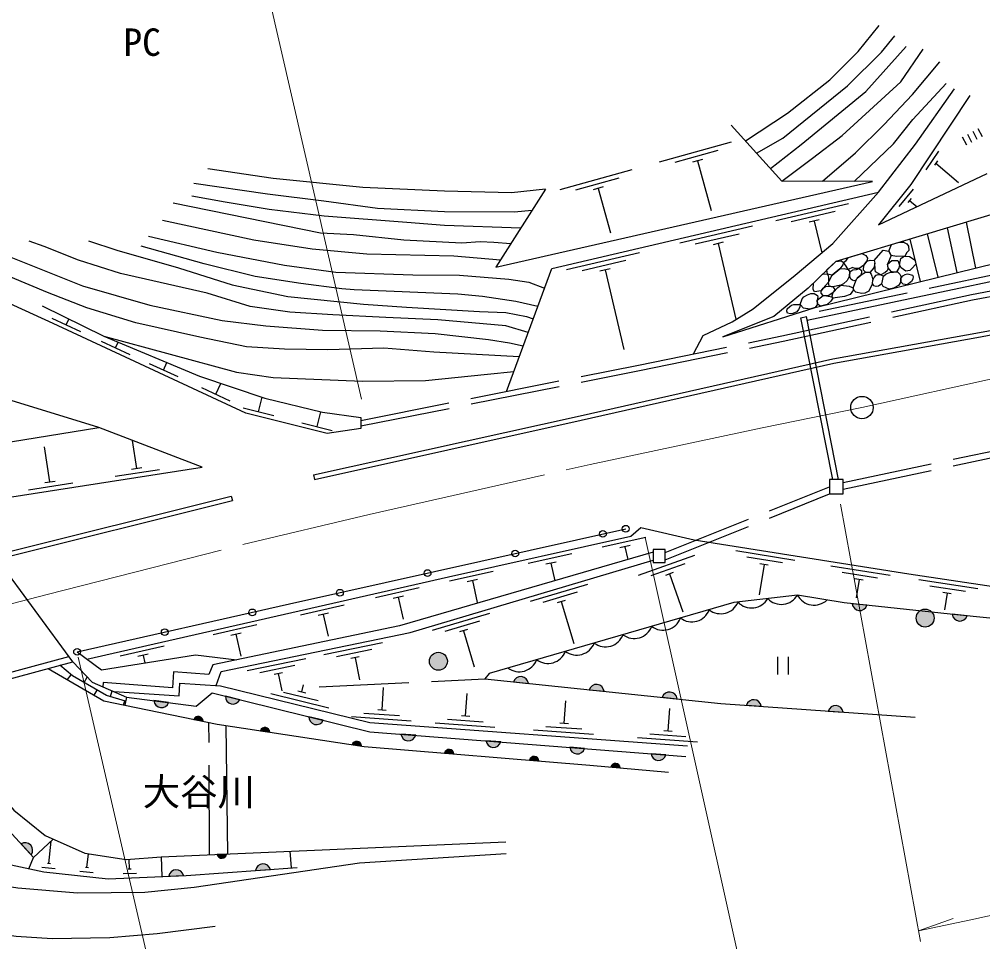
# Model space of a CAD drawing. Units: millimetres at full size, sheet at 1:1000; details may follow other scales. Extents: x 40000 to 680000, y 20000 to 380000.
# Drawn here: x 393739 to 458100, y 260766 to 322402 of the extents above; entities that cross this region are included whole.
import ezdxf
from ezdxf.enums import TextEntityAlignment as Align

# ---------------------------------------------------------------- set-up
doc = ezdxf.new("R2010")
doc.units = ezdxf.units.MM
doc.header["$LTSCALE"] = 1000
doc.linetypes.add('CHAIN', pattern=[18.5, 12, -1.5, 3.5, -1.5])
doc.linetypes.add('DASHED', pattern=[7.5, 6, -1.5])
for name, color, linetype, lineweight in [('M-BGD', 7, 'Continuous', 25), ('M-BMK', 2, 'CHAIN', 13), ('M-BMK-SRVR', 3, 'Continuous', 25), ('M-STR-HTXT', 7, 'Continuous', 13), ('M-STR-STR1', 1, 'Continuous', 25)]:
    doc.layers.add(name, color=color, linetype=linetype, lineweight=lineweight)
doc.layers.add('M-BMK-HTXT', color=7, linetype='Continuous')
doc.styles.add('ＭＳ ゴシック', font='')
doc.styles.get('ＭＳ ゴシック').set_extended_font_data('MS Gothic')

msp = doc.modelspace()

# ---------------------------------------------------------------- hatches: boundary and pattern name
at = {"layer": 'M-BGD'}
for points in [[(450367, 283249, -0.82183), (449382, 283353)], [(454852, 282390, -1), (453652, 282390, -0.41421), (454252, 282990, -0.41421)], [(457049, 282549, -0.82183), (456063, 282649)], [(422335, 279504, -1), (421135, 279504, -0.41421), (421735, 280104, -0.41421)], [(426761, 278127, -0.82183), (427746, 278025)], [(431815, 277603, -0.82183), (432800, 277500)], [(436694, 277097, -0.82183), (437679, 276994)], [(403717, 276748, -0.82183), (402735, 276876)], [(408467, 276938, -0.82183), (407505, 277175)], [(442318, 276568, -0.82183), (443306, 276498)], [(447780, 276177, -0.82183), (448768, 276106)], [(405401, 275620), (406014, 275494, 0.84072)], [(414046, 275568, -0.82183), (413084, 275804)], [(410473, 274770), (409855, 274863, -0.84072)], [(420223, 274562, -0.82183), (419236, 274639)], [(425905, 274117, -0.82183), (424917, 274194)], [(416593, 273846), (415974, 273939, -0.84072)], [(422152, 273375), (422776, 273323, 0.84072)], [(431497, 273679, -0.82183), (430510, 273756)], [(428451, 272855), (427827, 272906, -0.84072)], [(436928, 273253, -0.82183), (435940, 273331)], [(433262, 272446), (433885, 272390, 0.84072)], [(393866, 267304, -0.82183), (394537, 266575)], [(407585, 266621), (406960, 266594, 0.84072)], [(409525, 265528, -0.82183), (410513, 265599)], [(403729, 265147, -0.82183), (404719, 265189)]]:
    msp.add_hatch(color=256, dxfattribs=at).paths.add_polyline_path(points)

# ---------------------------------------------------------------- linework, layer by layer
for p, q in [((457077, 314730), (457360, 314201)), ((457429, 314919), (457713, 314390)), ((457782, 315108), (458065, 314579)), ((441294, 314193), (436477, 312853)), ((456724, 314541), (457007, 314012)), ((440411, 313636), (437521, 312832)), ((455134, 313588), (454308, 312335)), ((439384, 313039), (438709, 312851)), ((439046, 312945), (439968, 309631)), ((455068, 312942), (454875, 312650)), ((454971, 312796), (456489, 311495)), ((434666, 312350), (429849, 311010)), ((433783, 311793), (430893, 310989)), ((432755, 311195), (432081, 311008)), ((432418, 311102), (433243, 308136)), ((453447, 311057), (452506, 309888)), ((453320, 310421), (453100, 310148)), ((453210, 310284), (453712, 309880)), ((449139, 310076), (444270, 308936)), ((448233, 309556), (445312, 308872)), ((447182, 309001), (446500, 308842)), ((442725, 308574), (437856, 307434)), ((446841, 308922), (447341, 306786)), ((455717, 308461), (456375, 305478)), ((456993, 308845), (457607, 305780)), ((441819, 308054), (438898, 307370)), ((453231, 307714), (453927, 304877)), ((454382, 308060), (455094, 305163)), ((440768, 307500), (440086, 307340)), ((440427, 307420), (441613, 302354)), ((435169, 306805), (430300, 305665)), ((434263, 306285), (431342, 305601)), ((433212, 305731), (432531, 305571)), ((432871, 305651), (434117, 300331)), ((457894, 301477), (467854, 303347)), ((445955, 302458), (446328, 302532)), ((448470, 291655), (446328, 302532)), ((457948, 301182), (467909, 303053)), ((395919, 302433), (397823, 301548)), ((396871, 301990), (397049, 302374)), ((448083, 291655), (445955, 302458)), ((448092, 299724), (457894, 301477)), ((399215, 300900), (401119, 300014)), ((400167, 300457), (400336, 300821)), ((448151, 299430), (457948, 301182)), ((402421, 299409), (404325, 298523)), ((403373, 298966), (403604, 299461)), ((431211, 295908), (448092, 299724)), ((431276, 295616), (448151, 299430)), ((406861, 297344), (407201, 298076)), ((405908, 297787), (407813, 296901)), ((409719, 296173), (409963, 297147)), ((408700, 296429), (410737, 295918)), ((413629, 295192), (413875, 296172)), ((412611, 295447), (414648, 294936)), ((413392, 291952), (431211, 295908)), ((413457, 291659), (431276, 295616)), ((401584, 292395), (401295, 294257)), ((395782, 291494), (395418, 293837)), ((400148, 291868), (403112, 292329)), ((401238, 292341), (401930, 292449)), ((413392, 291952), (413457, 291659)), ((394346, 290967), (397310, 291428)), ((395436, 291440), (396128, 291547)), ((382754, 284278), (407903, 290534)), ((407903, 290534), (407976, 290243)), ((382831, 283988), (407976, 290243)), ((435601, 287778), (432672, 287128)), ((434543, 287236), (433860, 287084)), ((434202, 287160), (434393, 286300)), ((430654, 286680), (427726, 286029)), ((438850, 286573), (435080, 285238)), ((445557, 286249), (441607, 286880)), ((444720, 286079), (442350, 286458)), ((429597, 286138), (428913, 285986)), ((429255, 286062), (429517, 284882)), ((438196, 286023), (435934, 285223)), ((443488, 285972), (443165, 283950)), ((443764, 285928), (443211, 286016)), ((451906, 285236), (447956, 285866)), ((425406, 285514), (422477, 284864)), ((437429, 285434), (436901, 285247)), ((437165, 285340), (438063, 282805)), ((451069, 285066), (448699, 285444)), ((424348, 284972), (423665, 284820)), ((424007, 284896), (424332, 283432)), ((431693, 284638), (427859, 283497)), ((450113, 284914), (449560, 285003)), ((449837, 284959), (449644, 283752)), ((457782, 284348), (453826, 284937)), ((456947, 284169), (454573, 284522)), ((420454, 284403), (417529, 283737)), ((419399, 283855), (418717, 283700)), ((431012, 284123), (428712, 283438)), ((455993, 284008), (455439, 284090)), ((455716, 284049), (455550, 282936)), ((415446, 283263), (412520, 282597)), ((419058, 283778), (419391, 282315)), ((430216, 283573), (429679, 283413)), ((429947, 283493), (430779, 280698)), ((450367, 283249), (449382, 283353)), ((414391, 282715), (413708, 282560)), ((414050, 282638), (414383, 281175)), ((425159, 282693), (421325, 281552)), ((457049, 282549), (456063, 282649)), ((409612, 281935), (406687, 281269)), ((424478, 282178), (422177, 281493)), ((408557, 281387), (407875, 281232)), ((408216, 281309), (408549, 279847)), ((423682, 281628), (423145, 281468)), ((423413, 281548), (424134, 279126)), ((418004, 280738), (414087, 279927)), ((403407, 280522), (400482, 279856)), ((402352, 279974), (401670, 279819)), ((417282, 280282), (414932, 279795)), ((402011, 279897), (402125, 279395)), ((412876, 279676), (408959, 278866)), ((416442, 279801), (415893, 279688)), ((416167, 279745), (416471, 278276)), ((444397, 279794), (444397, 278620)), ((445097, 279794), (445097, 278620)), ((412154, 279220), (409804, 278734)), ((411314, 278740), (410765, 278627)), ((411039, 278683), (411278, 277532)), ((396950, 278282), (397215, 278601)), ((398070, 278085), (398283, 278453)), ((426761, 278127), (427746, 278025)), ((398735, 277237), (398936, 277585)), ((399828, 277145), (399944, 277532)), ((411382, 277451), (413713, 276879)), ((412347, 277523), (412891, 277390)), ((412619, 277456), (412735, 277927)), ((417971, 276260), (418081, 277756)), ((431815, 277603), (432800, 277500)), ((400704, 276584), (400786, 276859)), ((403717, 276748), (402735, 276876)), ((408467, 276938), (407505, 277175)), ((410534, 277351), (414418, 276397)), ((423554, 275852), (423664, 277348)), ((430138, 275370), (430248, 276866)), ((436694, 277097), (437679, 276994)), ((417692, 276280), (418251, 276240)), ((437085, 274862), (437194, 276358)), ((442318, 276568), (443306, 276498)), ((447780, 276177), (448768, 276106)), ((405401, 275620), (406014, 275494)), ((414046, 275568), (413084, 275804)), ((415933, 275807), (419922, 275516)), ((416753, 276048), (419146, 275873)), ((422335, 275640), (424729, 275465)), ((423275, 275872), (423833, 275831)), ((407677, 266625), (407561, 275210)), ((409855, 274863), (410473, 274770)), ((421516, 275399), (425505, 275107)), ((428100, 274918), (432089, 274626)), ((428920, 275158), (431313, 274983)), ((429859, 275391), (430418, 275350)), ((436806, 274882), (437364, 274842)), ((420223, 274562), (419236, 274639)), ((425905, 274117), (424917, 274194)), ((435047, 274410), (439036, 274118)), ((435866, 274650), (438260, 274475)), ((415974, 273939), (416593, 273846)), ((431497, 273679), (430510, 273756)), ((422152, 273375), (422776, 273323)), ((427827, 272906), (428451, 272855)), ((436928, 273253), (435940, 273331)), ((433262, 272446), (433885, 272390)), ((393866, 267304), (394537, 266575)), ((395718, 265996), (395875, 267487)), ((398260, 265728), (398356, 266642)), ((407585, 266621), (406960, 266594)), ((411817, 266807), (411897, 265698)), ((395614, 266007), (395822, 265985)), ((401112, 265637), (401086, 266266)), ((403217, 266430), (403272, 265128)), ((395239, 265744), (396134, 265650)), ((397781, 265477), (398676, 265383)), ((398156, 265739), (398365, 265717)), ((400676, 265318), (401575, 265356)), ((401008, 265632), (401217, 265641)), ((403729, 265147), (404719, 265189)), ((409525, 265528), (410513, 265599))]:
    msp.add_line(p, q, dxfattribs=at)
at = {"layer": 'M-BGD', "linetype": 'DASHED'}
for p, q in [((447174, 302890), (468253, 307328)), ((436887, 286777), (447873, 291171)), ((436887, 286292), (447873, 290686)), ((413774, 277798), (424842, 278326)), ((406449, 266571), (406409, 275413))]:
    msp.add_line(p, q, dxfattribs=at)
at = {"layer": 'M-BGD'}
for points in [[(442245, 314279), (445052, 316128), (447894, 318354), (449780, 320256), (451175, 321975)], [(442990, 313457), (444748, 314467), (449067, 317961), (451329, 320197), (452236, 321295)], [(443918, 312432), (445980, 314041), (450290, 317582), (452974, 320588)], [(444677, 311594), (446734, 313120), (448701, 314634), (452623, 318213), (454113, 320402)], [(446372, 302305), (468744, 307014), (472483, 310967), (479375, 316875), (483343, 320289)], [(447402, 311579), (449600, 313467), (451492, 315355), (453405, 317379), (455227, 319566)], [(449501, 311568), (452137, 314069), (453440, 315696), (455653, 318111)], [(438781, 300043), (439416, 301271), (441352, 302195), (442766, 303054), (445559, 305298), (448093, 307414), (451129, 310850), (453619, 314062), (456221, 317749)], [(457227, 317307), (453306, 311360), (451132, 308660), (458385, 312090)], [(428892, 311055), (425585, 305836), (450736, 311562), (444677, 311594), (441302, 315320)], [(428892, 311055), (426630, 310814), (422142, 310915), (416686, 311166), (410704, 311754), (406329, 312418)], [(405406, 311445), (410325, 310729), (414080, 310278), (417680, 309791), (422147, 309549), (426802, 309525), (428003, 309652)], [(427239, 308446), (422139, 308614), (419621, 308814), (414116, 309257), (410433, 309700), (407485, 310184), (405265, 310587)], [(426289, 297541), (429315, 305742), (451129, 310850)], [(404022, 310140), (413851, 308129), (416059, 308020), (419429, 307673), (423292, 307458), (424528, 307546), (425441, 307500), (426585, 307415)], [(425881, 306304), (422772, 306564), (416954, 306718), (413295, 307034), (409413, 307646), (403308, 308959)], [(402380, 307906), (406941, 306839), (411462, 305983), (414876, 305509), (420035, 305336), (423146, 305310), (426440, 305029), (427770, 304826), (428832, 304434)], [(427737, 301465), (426237, 301910), (421697, 302321), (418229, 302474), (414696, 302662), (411815, 302827), (409170, 303203), (406293, 304095), (400501, 305416), (397694, 306299), (395400, 307221), (394398, 307576)], [(398367, 307603), (400265, 306971), (404378, 305786), (407969, 304663), (411673, 303873), (416735, 303372), (419616, 303159), (424493, 302883), (426246, 302804), (427631, 302540), (428073, 302377)], [(428378, 303204), (426906, 303554), (424691, 303870), (423041, 304044), (416108, 304320), (415291, 304386), (412549, 304742), (409497, 305218), (406097, 306061), (401892, 307246)], [(392254, 306863), (397971, 304602), (402465, 303291), (407285, 302272), (410215, 301925), (413990, 301622), (417845, 301579), (421526, 301411), (425077, 301000), (426497, 300793), (427407, 300572)], [(450852, 306294), (451453, 306969), (451832, 306913), (451980, 306625), (451749, 306046), (451760, 305712), (451712, 305584), (451592, 305472), (451286, 305331), (450937, 305518), (450919, 305672), (450890, 306111)], [(416547, 295798), (416566, 295067), (414302, 294714), (408877, 296075), (396000, 302065), (386795, 306276)], [(427139, 299846), (421441, 300164), (418103, 300430), (414351, 300317), (411458, 300364), (408929, 300525), (405801, 301170), (401525, 302128), (398244, 303114), (395620, 304145), (393169, 305162), (391038, 306030)], [(449643, 304971), (449500, 304934), (449389, 304959), (449298, 305027), (449203, 305263), (449215, 305518), (449428, 305664), (449660, 305679), (449852, 305757), (450011, 305620), (450000, 305496), (449954, 305309), (449719, 305114)], [(450740, 304738), (450481, 304225), (450220, 304111), (449997, 304086), (449630, 304162), (449466, 304326), (449441, 304465), (449643, 304971), (449719, 305114), (450039, 305379), (450262, 305501), (450548, 305480), (450654, 305362), (450700, 305236), (450750, 304959)], [(451368, 304735), (451139, 304568), (450981, 304551), (450814, 304584), (450740, 304738), (450750, 304959), (450841, 305157), (450971, 305301), (451109, 305338), (451286, 305331), (451387, 305271), (451465, 305239)], [(390464, 288785), (391209, 290176), (405952, 292466), (399061, 295116), (392910, 297028), (387947, 299619), (380120, 304764)], [(449441, 304465), (449466, 304326), (449249, 304003), (448863, 303887), (448086, 303772), (448016, 303855), (448100, 304135), (448423, 304484), (448624, 304638), (449186, 304570), (449442, 304468)], [(395261, 303259), (399380, 301220), (405783, 298553), (410149, 297084), (413988, 296145), (416547, 295798)], [(399380, 301220), (408251, 298818), (410695, 298459), (416664, 298219), (420871, 298274), (425027, 298688), (426781, 298874)], [(385891, 292241), (392307, 294040), (399061, 295116)], [(397600, 280134), (411798, 283334), (434249, 288361)], [(398247, 279655), (422405, 285155), (434595, 287862), (435269, 288452), (438816, 287629), (453170, 285338), (473840, 282262)], [(436089, 286793), (419138, 281865), (406673, 279278), (406412, 278615), (404051, 278792), (403972, 277734), (399352, 278082), (399331, 277798)], [(406888, 277884), (407228, 278814), (419847, 281425), (436089, 286260)], [(448853, 283409), (445725, 283931), (441482, 283422), (425135, 278696), (424842, 278326)], [(473600, 280869), (455917, 282663), (448853, 283409)], [(397600, 280134), (399221, 278932), (405508, 279933), (408269, 279610)], [(397314, 279474), (398608, 278112), (400903, 277116), (400788, 276566)], [(395670, 279031), (399377, 276861), (400788, 276566)], [(400845, 276841), (399555, 277227), (397299, 278532), (396446, 279240)], [(400070, 277477), (404420, 277193), (404475, 278041), (407183, 277864), (417149, 275418), (438384, 273865)], [(424842, 278326), (440605, 276691), (453593, 275761)], [(400903, 277116), (405549, 276508), (406632, 277389), (417167, 274801), (438262, 273149)], [(387166, 276734), (393386, 269555), (395470, 267857), (398120, 266678), (400883, 266251), (403217, 266430), (426246, 267441)], [(400788, 276566), (406962, 275300), (416771, 273819), (431864, 272573), (437115, 272098)], [(384848, 276101), (390617, 270832), (394695, 266403)], [(381521, 275147), (386145, 270397), (388074, 268446), (391618, 266231), (395382, 265428), (399679, 264976), (404885, 265196), (412307, 265727)], [(361091, 268362), (372355, 272089), (377169, 271536), (386110, 266169), (389457, 265023), (393638, 264368), (397622, 264039), (402131, 264080), (405433, 264422), (416465, 266046), (426271, 266658)], [(375191, 271763), (376051, 270928), (378011, 269363), (379901, 267884), (382167, 266108), (383758, 264876), (385746, 263368), (387556, 262503), (389384, 261874), (391198, 261479), (393525, 261147), (395938, 260989), (399783, 261041), (402949, 261321), (406835, 261810)], [(394367, 265644), (394695, 266403), (396013, 267615)]]:
    msp.add_lwpolyline(points, dxfattribs=at)
at = {"layer": 'M-BGD', "linetype": 'DASHED'}
for points in [[(416552, 295604), (435095, 299293), (444684, 301245), (457347, 304014), (471904, 306721), (490962, 309940), (505821, 312362), (520255, 314629)], [(416562, 295233), (435167, 298935), (444759, 300888), (457419, 303656), (471968, 306362), (491021, 309580), (505879, 312002), (520329, 314272)], [(448783, 291451), (467793, 295474), (488470, 299091), (502501, 301471), (516551, 303502), (519017, 303760)], [(448783, 291006), (467875, 295047), (488544, 298662), (502569, 301041), (516604, 303070), (519011, 303322)]]:
    msp.add_lwpolyline(points, dxfattribs=at)
at = {"layer": 'M-BGD'}
for points in [[(440745, 301193), (446907, 303153), (465843, 307803), (465664, 308534), (462379, 307947), (459810, 309692), (448283, 306226), (446448, 304444), (444149, 302534)], [(452903, 306581), (452350, 306562), (451980, 306625), (451832, 306913), (452010, 307346), (452518, 307499), (452814, 307514), (453019, 307406), (453135, 307246), (453152, 306952), (453039, 306822)], [(449116, 305680), (448983, 305900), (448798, 306143), (448979, 306281), (449138, 306483), (450016, 306747), (450286, 306618), (450407, 306445), (450349, 306231), (450152, 305976), (449852, 305757), (449562, 305751), (449389, 305809)], [(452540, 306000), (452630, 306409), (452782, 306525), (452903, 306581), (453202, 306557), (453579, 306295), (453640, 306046), (453371, 305753), (453235, 305625), (452972, 305563), (452646, 305784)], [(448561, 305726), (448051, 305310), (447721, 305362), (447692, 305652), (448283, 306226), (448665, 306265), (448798, 306143), (448763, 305999)], [(448076, 304528), (447848, 304578), (447791, 304847), (448051, 305310), (448561, 305726), (448850, 305749), (449116, 305680), (449215, 305518), (449203, 305263), (449035, 304945), (448798, 304726), (448624, 304638)], [(450548, 305480), (450262, 305501), (450125, 305647), (450152, 305976), (450349, 306231), (450586, 306311), (450852, 306294), (450890, 306111), (450827, 305796)], [(451749, 306046), (452029, 306277), (452426, 306277), (452540, 306000), (452490, 305769), (452336, 305529), (452128, 305512), (451985, 305549), (451793, 305788)], [(447791, 304847), (447436, 304441), (447302, 304268), (446870, 304190), (446766, 304350), (446794, 304779), (447428, 305395), (447721, 305362), (447785, 305263), (447802, 305165)], [(452622, 305092), (452635, 304852), (452463, 304611), (452131, 304436), (451860, 304369), (451458, 304548), (451368, 304735), (451465, 305239), (451659, 305385), (451890, 305492), (452397, 305535), (452557, 305371), (452634, 305241)], [(453052, 304662), (452786, 304698), (452635, 304852), (452622, 305092), (452752, 305254), (452910, 305358), (453084, 305401), (453416, 305308), (453456, 305207), (453439, 305040), (453332, 304882)], [(447430, 303951), (447302, 304112), (447302, 304268), (447436, 304441), (447602, 304539), (447848, 304578), (448076, 304528), (448228, 304347), (448100, 304135), (447815, 303939), (447654, 303933)], [(447043, 303643), (447067, 303356), (446907, 303153), (446545, 303038), (446131, 303088), (445909, 303345), (446039, 303732), (446147, 303850), (446392, 304000), (446624, 304078), (446830, 304085), (446941, 304019), (447052, 303941), (447075, 303846)], [(448016, 303855), (448086, 303772), (447945, 303563), (447714, 303351), (447262, 303240), (447067, 303356), (447043, 303643), (447430, 303951), (447654, 303933)], [(445909, 303345), (445881, 303167), (445791, 303013), (445671, 302864), (445416, 302733), (445260, 302718), (445052, 302772), (445006, 302897), (445039, 303049), (445203, 303216), (445327, 303295), (445473, 303341), (445637, 303341)], [(447873, 290686), (448783, 290686), (448783, 291655), (447873, 291655)], [(436089, 286099), (436887, 286099), (436887, 286965), (436089, 286965)]]:
    msp.add_lwpolyline(points, close=True, dxfattribs=at)
for centre, radius in [((434249, 288361), 225), ((432726, 288021), 225), ((426871, 286709), 225), ((421016, 285398), 225), ((415161, 284087), 225), ((409307, 282773), 225), ((454252, 282390), 600), ((403454, 281454), 225), ((397600, 280134), 225), ((421735, 279504), 600)]:
    msp.add_circle(centre, radius, dxfattribs=at)
for centre, radius, start, end in [((444643, 284556), 1250, 223.71281, 329.97301), ((446835, 284506), 1250, 207.39313, 313.65334), ((440599, 283933), 1250, 232.20387, 337.49815), ((442657, 284318), 1250, 223.71281, 329.97301), ((449885, 283398), 505, 185.14693, 342.80512), ((438664, 283388), 1250, 232.99438, 339.25458), ((456566, 282696), 505, 185.37824, 343.03643), ((436742, 282832), 1250, 232.99438, 339.25458), ((432900, 281721), 1250, 232.99438, 339.25458), ((434821, 282277), 1250, 232.99438, 339.25458), ((430978, 281166), 1250, 232.99438, 339.25458), ((429057, 280611), 1250, 232.99438, 339.25458), ((427136, 280055), 1250, 232.99438, 339.25458), ((427243, 277978), 505, 5.24943, 162.90763), ((432297, 277454), 505, 5.24943, 162.90763), ((437176, 276948), 505, 5.24943, 162.90763), ((403239, 276909), 505, 183.72416, 341.38235), ((408010, 277152), 505, 177.36946, 335.02766), ((442805, 276435), 505, 7.0753, 164.73349), ((448267, 276044), 505, 7.0753, 164.73349), ((405696, 275504), 318, 358.30302, 158.52075), ((413588, 275781), 505, 177.36946, 335.02766), ((410156, 274763), 318, 1.30435, 161.52208), ((419737, 274698), 505, 186.69149, 344.34968), ((425419, 274253), 505, 186.69149, 344.34968), ((416275, 273839), 318, 1.30435, 161.52208), ((422460, 273295), 318, 5.17179, 165.38952), ((431011, 273815), 505, 186.69149, 344.34968), ((428134, 272826), 318, 5.17179, 165.38952), ((436442, 273389), 505, 186.69149, 344.34968), ((433569, 272364), 318, 4.72408, 164.94181), ((394129, 266873), 505, 323.80733, 121.46552), ((407270, 266662), 318, 192.40486, 352.62259), ((410026, 265466), 505, 15.26577, 172.92396), ((404228, 265070), 505, 13.59132, 171.24951)]:
    msp.add_arc(centre, radius, start, end, dxfattribs=at)
at = {"layer": 'M-BMK'}
msp.add_lwpolyline([(255770, 250838), (266119, 251352), (272605, 252006), (283864, 253634), (296614, 256067), (307414, 258768), (316532, 261450), (326687, 264403), (339408, 268117), (352985, 272285), (363876, 275390), (380138, 279898), (395593, 283978), (408677, 287311), (417113, 289312), (431867, 292655), (443360, 295095), (450034, 296457), (460533, 298773), (473698, 301330), (486511, 303680), (499831, 305865), (511235, 307725), (520916, 309179)], dxfattribs=at)
at = {"layer": 'M-BMK-SRVR'}
msp.add_circle((450034, 296457), 750, dxfattribs=at)
at = {"layer": 'M-STR-HTXT'}
for p, q in [((416605, 297014), (410254, 324550)), ((448606, 290007), (453937, 260779)), ((442085, 258369), (435557, 287768)), ((397673, 279788), (404742, 249238)), ((453805, 261505), (456119, 262326))]:
    msp.add_line(p, q, dxfattribs=at)
msp.add_lwpolyline([(453805, 261505), (457303, 262219), (467641, 264500), (480191, 266937), (492501, 269194), (505498, 271327), (516652, 273146), (523444, 274166)], dxfattribs=at)
at = {"layer": 'M-STR-STR1'}
for p, q in [((397314, 279474), (390218, 289120)), ((385006, 276569), (397057, 279823)), ((385262, 276220), (397314, 279474))]:
    msp.add_line(p, q, dxfattribs=at)

# ---------------------------------------------------------------- texts
at = {"layer": 'M-BMK-HTXT', "style": 'ＭＳ ゴシック'}
msp.add_text('大谷川', height=1833, dxfattribs=at).set_placement((401983, 269317), align=Align.BOTTOM_LEFT)
at = {"layer": 'M-STR-HTXT', "style": 'ＭＳ ゴシック'}
msp.add_text('PC', height=1833, dxfattribs=at).set_placement((400699, 319406), align=Align.BOTTOM_LEFT)

doc.saveas('drawing.dxf')
